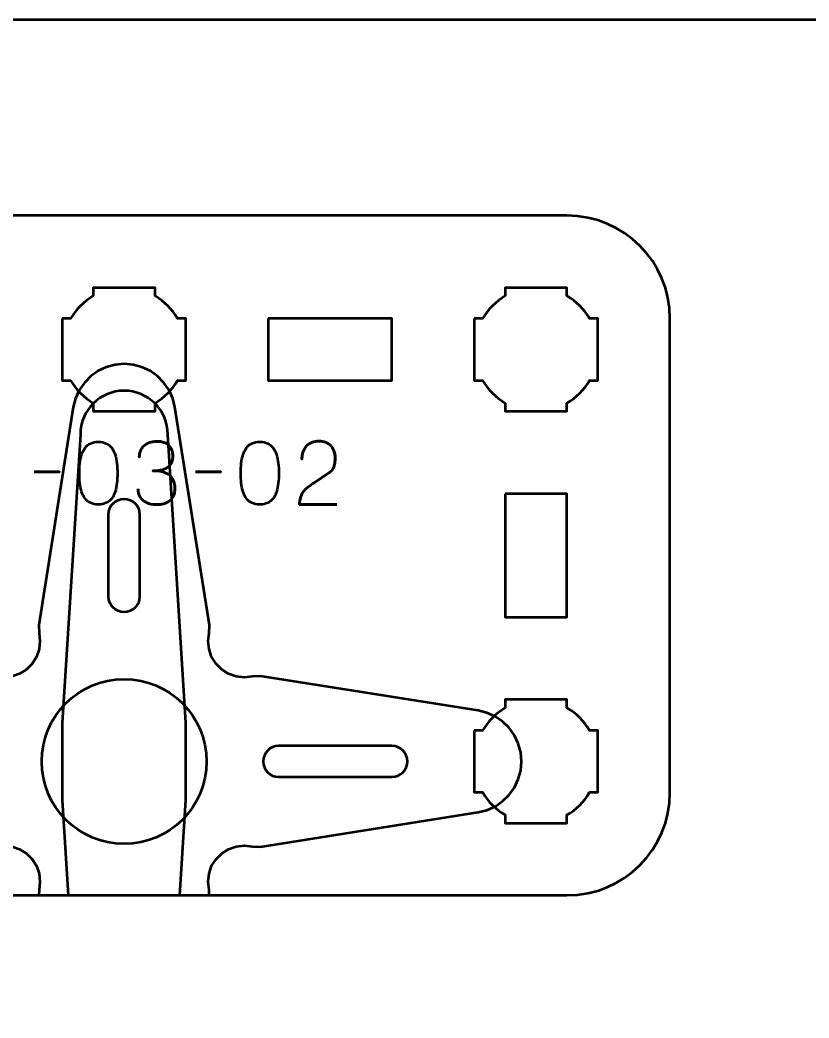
# Model space of a CAD drawing. Header units: centimetres. Extents: x -21 to 0, y -29.7 to 0.
# Drawn here: x -18.006 to -14.175, y -4.846 to 0 of the extents above; entities that cross this region are included whole.
import ezdxf

# ---------------------------------------------------------------- set-up
doc = ezdxf.new("R2010")
doc.units = ezdxf.units.CM
doc.header["$MEASUREMENT"] = 0
doc.layers.add('Layer 1', color=7, linetype='Continuous')

msp = doc.modelspace()

# ---------------------------------------------------------------- linework, layer by layer
at = {"layer": 'Layer 1', "color": 250, "lineweight": 53}
msp.add_ellipse((-17.5, -3.6), major_axis=(0, 0.4), ratio=1, dxfattribs=at)
at = {"layer": 'Layer 1', "color": 22, "lineweight": 53}
msp.add_open_spline([(-21.00003, -29.19995), (-21.00003, -29.19995), (-21.00003, -0.49992), (-21.00003, -0.49992), (-21.00003, -0.49992), (-21.00003, -0.22295), (-20.77694, 0.00004), (-20.49994, 0.00004), (-20.49994, 0.00004), (-20.49994, 0.00004), (-0.50008, 0.00004), (-0.50008, 0.00004), (-0.50008, 0.00004), (-0.22294, 0.00004), (0.00002, -0.22295), (0.00002, -0.49992), (0.00002, -0.49992), (0.00002, -0.49992), (0.00002, -29.19995), (0.00002, -29.19995), (0.00002, -29.19995), (0.00002, -29.47695), (-0.22294, -29.70004), (-0.50008, -29.70004), (-0.50008, -29.70004), (-0.50008, -29.70004), (-20.49994, -29.70004), (-20.49994, -29.70004), (-20.49994, -29.70004), (-20.77694, -29.70004), (-21.00003, -29.47695), (-21.00003, -29.19995)], degree=3, knots=[0, 0, 0, 0, 0.125, 0.125, 0.125, 0.125, 0.25, 0.25, 0.25, 0.25, 0.375, 0.375, 0.375, 0.375, 0.5, 0.5, 0.5, 0.5, 0.625, 0.625, 0.625, 0.625, 0.75, 0.75, 0.75, 0.75, 0.875, 0.875, 0.875, 0.875, 1, 1, 1, 1], dxfattribs=at)
at = {"layer": 'Layer 1', "color": 114, "lineweight": 53}
msp.add_open_spline([(-19.64994, -0.94997), (-19.64994, -0.94997), (-15.35007, -0.94997), (-15.35007, -0.94997), (-15.35007, -0.94997), (-15.07293, -0.94997), (-14.84997, -1.17306), (-14.84997, -1.45006), (-14.84997, -1.45006), (-14.84997, -1.45006), (-14.84997, -3.74993), (-14.84997, -3.74993), (-14.84997, -3.74993), (-14.84997, -4.02707), (-15.07293, -4.25003), (-15.35007, -4.25003), (-15.35007, -4.25003), (-15.35007, -4.25003), (-19.64994, -4.25003), (-19.64994, -4.25003), (-19.64994, -4.25003), (-19.92694, -4.25003), (-20.15003, -4.02707), (-20.15003, -3.74993), (-20.15003, -3.74993), (-20.15003, -3.74993), (-20.15003, -1.45006), (-20.15003, -1.45006), (-20.15003, -1.45006), (-20.15003, -1.17306), (-19.92694, -0.94997), (-19.64994, -0.94997)], degree=3, knots=[0, 0, 0, 0, 0.125, 0.125, 0.125, 0.125, 0.25, 0.25, 0.25, 0.25, 0.375, 0.375, 0.375, 0.375, 0.5, 0.5, 0.5, 0.5, 0.625, 0.625, 0.625, 0.625, 0.75, 0.75, 0.75, 0.75, 0.875, 0.875, 0.875, 0.875, 1, 1, 1, 1], dxfattribs=at)
at = {"layer": 'Layer 1', "lineweight": 53}
for points, knots in [([(-17.8, -1.44994), (-17.8, -1.44994), (-17.7598, -1.44994), (-17.7598, -1.44994), (-17.7598, -1.44994), (-17.73347, -1.40442), (-17.69551, -1.36649), (-17.65, -1.34016), (-17.65, -1.34016), (-17.65, -1.34016), (-17.65, -1.29994), (-17.65, -1.29994), (-17.65, -1.29994), (-17.65, -1.29994), (-17.35, -1.29994), (-17.35, -1.29994), (-17.35, -1.29994), (-17.35, -1.29994), (-17.35, -1.34013), (-17.35, -1.34013), (-17.35, -1.34013), (-17.30447, -1.36646), (-17.26648, -1.40441), (-17.24012, -1.44994), (-17.24012, -1.44994), (-17.24012, -1.44994), (-17.2, -1.44994), (-17.2, -1.44994), (-17.2, -1.44994), (-17.2, -1.44994), (-17.2, -1.59536), (-17.2, -1.59536), (-17.2, -1.59536), (-17.2, -1.59536), (-17.19994, -1.60001), (-17.19994, -1.60001), (-17.19994, -1.60001), (-17.19994, -1.60001), (-17.2, -1.60465), (-17.2, -1.60465), (-17.2, -1.60465), (-17.2, -1.60465), (-17.2, -1.74994), (-17.2, -1.74994), (-17.2, -1.74994), (-17.2, -1.74994), (-17.24007, -1.74994), (-17.24007, -1.74994), (-17.24007, -1.74994), (-17.26642, -1.79551), (-17.30442, -1.83352), (-17.35, -1.85988), (-17.35, -1.85988), (-17.35, -1.85988), (-17.35, -1.89994), (-17.35, -1.89994), (-17.35, -1.89994), (-17.35, -1.89994), (-17.49328, -1.89994), (-17.49328, -1.89994), (-17.49328, -1.89994), (-17.49328, -1.89994), (-17.49995, -1.90002), (-17.49995, -1.90002), (-17.49995, -1.90002), (-17.49995, -1.90002), (-17.50663, -1.89994), (-17.50663, -1.89994), (-17.50663, -1.89994), (-17.50663, -1.89994), (-17.65, -1.89994), (-17.65, -1.89994), (-17.65, -1.89994), (-17.65, -1.89994), (-17.65, -1.85984), (-17.65, -1.85984), (-17.65, -1.85984), (-17.69554, -1.83348), (-17.73352, -1.79549), (-17.75985, -1.74994), (-17.75985, -1.74994), (-17.75985, -1.74994), (-17.8, -1.74994), (-17.8, -1.74994), (-17.8, -1.74994), (-17.8, -1.74994), (-17.8, -1.44994), (-17.8, -1.44994)], [0, 0, 0, 0, 0.0454545, 0.0454545, 0.0454545, 0.0454545, 0.0909091, 0.0909091, 0.0909091, 0.0909091, 0.1363636, 0.1363636, 0.1363636, 0.1363636, 0.1818182, 0.1818182, 0.1818182, 0.1818182, 0.2272727, 0.2272727, 0.2272727, 0.2272727, 0.2727273, 0.2727273, 0.2727273, 0.2727273, 0.3181818, 0.3181818, 0.3181818, 0.3181818, 0.3636364, 0.3636364, 0.3636364, 0.3636364, 0.4090909, 0.4090909, 0.4090909, 0.4090909, 0.4545455, 0.4545455, 0.4545455, 0.4545455, 0.5, 0.5, 0.5, 0.5, 0.5454545, 0.5454545, 0.5454545, 0.5454545, 0.5909091, 0.5909091, 0.5909091, 0.5909091, 0.6363636, 0.6363636, 0.6363636, 0.6363636, 0.6818182, 0.6818182, 0.6818182, 0.6818182, 0.7272727, 0.7272727, 0.7272727, 0.7272727, 0.7727273, 0.7727273, 0.7727273, 0.7727273, 0.8181818, 0.8181818, 0.8181818, 0.8181818, 0.8636364, 0.8636364, 0.8636364, 0.8636364, 0.9090909, 0.9090909, 0.9090909, 0.9090909, 0.9545455, 0.9545455, 0.9545455, 0.9545455, 1, 1, 1, 1]), ([(-15.8, -1.44994), (-15.8, -1.44994), (-15.7598, -1.44994), (-15.7598, -1.44994), (-15.7598, -1.44994), (-15.73347, -1.40442), (-15.69551, -1.36649), (-15.65, -1.34016), (-15.65, -1.34016), (-15.65, -1.34016), (-15.65, -1.29994), (-15.65, -1.29994), (-15.65, -1.29994), (-15.65, -1.29994), (-15.35, -1.29994), (-15.35, -1.29994), (-15.35, -1.29994), (-15.35, -1.29994), (-15.35, -1.34013), (-15.35, -1.34013), (-15.35, -1.34013), (-15.30447, -1.36646), (-15.26648, -1.40441), (-15.24012, -1.44994), (-15.24012, -1.44994), (-15.24012, -1.44994), (-15.2, -1.44994), (-15.2, -1.44994), (-15.2, -1.44994), (-15.2, -1.44994), (-15.2, -1.59536), (-15.2, -1.59536), (-15.2, -1.59536), (-15.2, -1.59536), (-15.19994, -1.60001), (-15.19994, -1.60001), (-15.19994, -1.60001), (-15.19994, -1.60001), (-15.2, -1.60465), (-15.2, -1.60465), (-15.2, -1.60465), (-15.2, -1.60465), (-15.2, -1.74994), (-15.2, -1.74994), (-15.2, -1.74994), (-15.2, -1.74994), (-15.24007, -1.74994), (-15.24007, -1.74994), (-15.24007, -1.74994), (-15.26642, -1.79551), (-15.30442, -1.83352), (-15.35, -1.85988), (-15.35, -1.85988), (-15.35, -1.85988), (-15.35, -1.89994), (-15.35, -1.89994), (-15.35, -1.89994), (-15.35, -1.89994), (-15.49328, -1.89994), (-15.49328, -1.89994), (-15.49328, -1.89994), (-15.49328, -1.89994), (-15.49995, -1.90002), (-15.49995, -1.90002), (-15.49995, -1.90002), (-15.49995, -1.90002), (-15.50663, -1.89994), (-15.50663, -1.89994), (-15.50663, -1.89994), (-15.50663, -1.89994), (-15.65, -1.89994), (-15.65, -1.89994), (-15.65, -1.89994), (-15.65, -1.89994), (-15.65, -1.85984), (-15.65, -1.85984), (-15.65, -1.85984), (-15.69554, -1.83348), (-15.73352, -1.79549), (-15.75985, -1.74994), (-15.75985, -1.74994), (-15.75985, -1.74994), (-15.8, -1.74994), (-15.8, -1.74994), (-15.8, -1.74994), (-15.8, -1.74994), (-15.8, -1.44994), (-15.8, -1.44994)], [0, 0, 0, 0, 0.0454545, 0.0454545, 0.0454545, 0.0454545, 0.0909091, 0.0909091, 0.0909091, 0.0909091, 0.1363636, 0.1363636, 0.1363636, 0.1363636, 0.1818182, 0.1818182, 0.1818182, 0.1818182, 0.2272727, 0.2272727, 0.2272727, 0.2272727, 0.2727273, 0.2727273, 0.2727273, 0.2727273, 0.3181818, 0.3181818, 0.3181818, 0.3181818, 0.3636364, 0.3636364, 0.3636364, 0.3636364, 0.4090909, 0.4090909, 0.4090909, 0.4090909, 0.4545455, 0.4545455, 0.4545455, 0.4545455, 0.5, 0.5, 0.5, 0.5, 0.5454545, 0.5454545, 0.5454545, 0.5454545, 0.5909091, 0.5909091, 0.5909091, 0.5909091, 0.6363636, 0.6363636, 0.6363636, 0.6363636, 0.6818182, 0.6818182, 0.6818182, 0.6818182, 0.7272727, 0.7272727, 0.7272727, 0.7272727, 0.7727273, 0.7727273, 0.7727273, 0.7727273, 0.8181818, 0.8181818, 0.8181818, 0.8181818, 0.8636364, 0.8636364, 0.8636364, 0.8636364, 0.9090909, 0.9090909, 0.9090909, 0.9090909, 0.9545455, 0.9545455, 0.9545455, 0.9545455, 1, 1, 1, 1]), ([(-16.80002, -1.45006), (-16.80002, -1.45006), (-16.20002, -1.45006), (-16.20002, -1.45006), (-16.20002, -1.45006), (-16.20002, -1.45006), (-16.20002, -1.75007), (-16.20002, -1.75007), (-16.20002, -1.75007), (-16.20002, -1.75007), (-16.80002, -1.75007), (-16.80002, -1.75007), (-16.80002, -1.75007), (-16.80002, -1.75007), (-16.80002, -1.45006), (-16.80002, -1.45006)], [0, 0, 0, 0, 0.25, 0.25, 0.25, 0.25, 0.5, 0.5, 0.5, 0.5, 0.75, 0.75, 0.75, 0.75, 1, 1, 1, 1]), ([(-15.65007, -2.30001), (-15.65007, -2.30001), (-15.35007, -2.30001), (-15.35007, -2.30001), (-15.35007, -2.30001), (-15.35007, -2.30001), (-15.35007, -2.90002), (-15.35007, -2.90002), (-15.35007, -2.90002), (-15.35007, -2.90002), (-15.65007, -2.90002), (-15.65007, -2.90002), (-15.65007, -2.90002), (-15.65007, -2.90002), (-15.65007, -2.30001), (-15.65007, -2.30001)], [0, 0, 0, 0, 0.25, 0.25, 0.25, 0.25, 0.5, 0.5, 0.5, 0.5, 0.75, 0.75, 0.75, 0.75, 1, 1, 1, 1]), ([(-15.8, -3.44994), (-15.8, -3.44994), (-15.7598, -3.44994), (-15.7598, -3.44994), (-15.7598, -3.44994), (-15.73347, -3.40442), (-15.69551, -3.36649), (-15.65, -3.34016), (-15.65, -3.34016), (-15.65, -3.34016), (-15.65, -3.29994), (-15.65, -3.29994), (-15.65, -3.29994), (-15.65, -3.29994), (-15.35, -3.29994), (-15.35, -3.29994), (-15.35, -3.29994), (-15.35, -3.29994), (-15.35, -3.34013), (-15.35, -3.34013), (-15.35, -3.34013), (-15.30447, -3.36646), (-15.26648, -3.40441), (-15.24012, -3.44994), (-15.24012, -3.44994), (-15.24012, -3.44994), (-15.2, -3.44994), (-15.2, -3.44994), (-15.2, -3.44994), (-15.2, -3.44994), (-15.2, -3.59536), (-15.2, -3.59536), (-15.2, -3.59536), (-15.2, -3.59536), (-15.19994, -3.60001), (-15.19994, -3.60001), (-15.19994, -3.60001), (-15.19994, -3.60001), (-15.2, -3.60465), (-15.2, -3.60465), (-15.2, -3.60465), (-15.2, -3.60465), (-15.2, -3.74994), (-15.2, -3.74994), (-15.2, -3.74994), (-15.2, -3.74994), (-15.24007, -3.74994), (-15.24007, -3.74994), (-15.24007, -3.74994), (-15.26642, -3.79551), (-15.30442, -3.83352), (-15.35, -3.85988), (-15.35, -3.85988), (-15.35, -3.85988), (-15.35, -3.89994), (-15.35, -3.89994), (-15.35, -3.89994), (-15.35, -3.89994), (-15.49328, -3.89994), (-15.49328, -3.89994), (-15.49328, -3.89994), (-15.49328, -3.89994), (-15.49995, -3.90002), (-15.49995, -3.90002), (-15.49995, -3.90002), (-15.49995, -3.90002), (-15.50663, -3.89994), (-15.50663, -3.89994), (-15.50663, -3.89994), (-15.50663, -3.89994), (-15.65, -3.89994), (-15.65, -3.89994), (-15.65, -3.89994), (-15.65, -3.89994), (-15.65, -3.85984), (-15.65, -3.85984), (-15.65, -3.85984), (-15.69554, -3.83348), (-15.73352, -3.79549), (-15.75985, -3.74994), (-15.75985, -3.74994), (-15.75985, -3.74994), (-15.8, -3.74994), (-15.8, -3.74994), (-15.8, -3.74994), (-15.8, -3.74994), (-15.8, -3.44994), (-15.8, -3.44994)], [0, 0, 0, 0, 0.0454545, 0.0454545, 0.0454545, 0.0454545, 0.0909091, 0.0909091, 0.0909091, 0.0909091, 0.1363636, 0.1363636, 0.1363636, 0.1363636, 0.1818182, 0.1818182, 0.1818182, 0.1818182, 0.2272727, 0.2272727, 0.2272727, 0.2272727, 0.2727273, 0.2727273, 0.2727273, 0.2727273, 0.3181818, 0.3181818, 0.3181818, 0.3181818, 0.3636364, 0.3636364, 0.3636364, 0.3636364, 0.4090909, 0.4090909, 0.4090909, 0.4090909, 0.4545455, 0.4545455, 0.4545455, 0.4545455, 0.5, 0.5, 0.5, 0.5, 0.5454545, 0.5454545, 0.5454545, 0.5454545, 0.5909091, 0.5909091, 0.5909091, 0.5909091, 0.6363636, 0.6363636, 0.6363636, 0.6363636, 0.6818182, 0.6818182, 0.6818182, 0.6818182, 0.7272727, 0.7272727, 0.7272727, 0.7272727, 0.7727273, 0.7727273, 0.7727273, 0.7727273, 0.8181818, 0.8181818, 0.8181818, 0.8181818, 0.8636364, 0.8636364, 0.8636364, 0.8636364, 0.9090909, 0.9090909, 0.9090909, 0.9090909, 0.9545455, 0.9545455, 0.9545455, 0.9545455, 1, 1, 1, 1])]:
    msp.add_open_spline(points, degree=3, knots=knots, dxfattribs=at)
at = {"layer": 'Layer 1', "color": 30, "lineweight": 53}
for points, knots in [([(-17.25327, -1.8807), (-17.25327, -1.8807), (-17.08613, -2.93818), (-17.08613, -2.93818), (-17.08613, -2.93818), (-17.08613, -2.93818), (-17.08692, -2.977), (-17.08692, -2.977), (-17.08692, -2.977), (-17.08692, -2.977), (-17.09168, -3.01582), (-17.09168, -3.01582), (-17.09168, -3.01582), (-17.09168, -3.01582), (-17.08771, -3.05463), (-17.08771, -3.05463), (-17.08771, -3.05463), (-17.08771, -3.05463), (-17.07504, -3.09185), (-17.07504, -3.09185), (-17.07504, -3.09185), (-17.07504, -3.09185), (-17.05365, -3.12592), (-17.05365, -3.12592), (-17.05365, -3.12592), (-17.05365, -3.12592), (-17.02591, -3.15364), (-17.02591, -3.15364), (-17.02591, -3.15364), (-17.02591, -3.15364), (-16.99266, -3.17423), (-16.99266, -3.17423), (-16.99266, -3.17423), (-16.99266, -3.17423), (-16.95542, -3.1877), (-16.95542, -3.1877), (-16.95542, -3.1877), (-16.95542, -3.1877), (-16.91581, -3.19166), (-16.91581, -3.19166), (-16.91581, -3.19166), (-16.91581, -3.19166), (-16.87701, -3.18691), (-16.87701, -3.18691), (-16.87701, -3.18691), (-16.87701, -3.18691), (-16.8382, -3.18532), (-16.8382, -3.18532), (-16.8382, -3.18532), (-16.8382, -3.18532), (-15.7815, -3.35326), (-15.7815, -3.35326), (-15.7815, -3.35326), (-15.7815, -3.35326), (-15.73871, -3.36355), (-15.73871, -3.36355), (-15.73871, -3.36355), (-15.73871, -3.36355), (-15.69912, -3.38178), (-15.69912, -3.38178), (-15.69912, -3.38178), (-15.69912, -3.38178), (-15.66267, -3.40633), (-15.66267, -3.40633), (-15.66267, -3.40633), (-15.66267, -3.40633), (-15.63099, -3.43722), (-15.63099, -3.43722), (-15.63099, -3.43722), (-15.63099, -3.43722), (-15.60564, -3.47366), (-15.60564, -3.47366), (-15.60564, -3.47366), (-15.60564, -3.47366), (-15.58663, -3.51327), (-15.58663, -3.51327), (-15.58663, -3.51327), (-15.58663, -3.51327), (-15.57475, -3.55604), (-15.57475, -3.55604), (-15.57475, -3.55604), (-15.57475, -3.55604), (-15.57079, -3.59961), (-15.57079, -3.59961), (-15.57079, -3.59961), (-15.57079, -3.59961), (-15.57475, -3.64397), (-15.57475, -3.64397), (-15.57475, -3.64397), (-15.57475, -3.64397), (-15.58663, -3.68674), (-15.58663, -3.68674), (-15.58663, -3.68674), (-15.58663, -3.68674), (-15.60564, -3.72635), (-15.60564, -3.72635), (-15.60564, -3.72635), (-15.60564, -3.72635), (-15.63099, -3.76199), (-15.63099, -3.76199), (-15.63099, -3.76199), (-15.63099, -3.76199), (-15.66267, -3.79288), (-15.66267, -3.79288), (-15.66267, -3.79288), (-15.66267, -3.79288), (-15.69912, -3.81823), (-15.69912, -3.81823), (-15.69912, -3.81823), (-15.69912, -3.81823), (-15.73871, -3.83645), (-15.73871, -3.83645), (-15.73871, -3.83645), (-15.73871, -3.83645), (-15.7815, -3.84675), (-15.7815, -3.84675), (-15.7815, -3.84675), (-15.7815, -3.84675), (-16.8382, -4.01389), (-16.8382, -4.01389), (-16.8382, -4.01389), (-16.8382, -4.01389), (-16.87701, -4.01309), (-16.87701, -4.01309), (-16.87701, -4.01309), (-16.87701, -4.01309), (-16.91581, -4.00834), (-16.91581, -4.00834), (-16.91581, -4.00834), (-16.91581, -4.00834), (-16.95542, -4.01231), (-16.95542, -4.01231), (-16.95542, -4.01231), (-16.95542, -4.01231), (-16.99266, -4.02577), (-16.99266, -4.02577), (-16.99266, -4.02577), (-16.99266, -4.02577), (-17.02591, -4.04636), (-17.02591, -4.04636), (-17.02591, -4.04636), (-17.02591, -4.04636), (-17.05365, -4.07409), (-17.05365, -4.07409), (-17.05365, -4.07409), (-17.05365, -4.07409), (-17.07504, -4.10736), (-17.07504, -4.10736), (-17.07504, -4.10736), (-17.07504, -4.10736), (-17.08771, -4.14459), (-17.08771, -4.14459), (-17.08771, -4.14459), (-17.08771, -4.14459), (-17.09168, -4.18419), (-17.09168, -4.18419), (-17.09168, -4.18419), (-17.09168, -4.18419), (-17.08692, -4.22301), (-17.08692, -4.22301), (-17.08692, -4.22301), (-17.08692, -4.22301), (-17.08637, -4.25003), (-17.08637, -4.25003), (-17.08637, -4.25003), (-17.08637, -4.25003), (-17.91365, -4.25003), (-17.91365, -4.25003), (-17.91365, -4.25003), (-17.91365, -4.25003), (-17.9131, -4.22301), (-17.9131, -4.22301), (-17.9131, -4.22301), (-17.9131, -4.22301), (-17.90835, -4.18419), (-17.90835, -4.18419), (-17.90835, -4.18419), (-17.90835, -4.18419), (-17.91231, -4.14459), (-17.91231, -4.14459), (-17.91231, -4.14459), (-17.91231, -4.14459), (-17.92498, -4.10736), (-17.92498, -4.10736), (-17.92498, -4.10736), (-17.92498, -4.10736), (-17.94637, -4.07409), (-17.94637, -4.07409), (-17.94637, -4.07409), (-17.94637, -4.07409), (-17.9741, -4.04636), (-17.9741, -4.04636), (-17.9741, -4.04636), (-17.9741, -4.04636), (-18.00737, -4.02577), (-18.00737, -4.02577), (-18.00737, -4.02577), (-18.00737, -4.02577), (-18.04459, -4.01231), (-18.04459, -4.01231), (-18.04459, -4.01231), (-18.04459, -4.01231), (-18.0842, -4.00834), (-18.0842, -4.00834), (-18.0842, -4.00834), (-18.0842, -4.00834), (-18.12301, -4.01309), (-18.12301, -4.01309), (-18.12301, -4.01309), (-18.12301, -4.01309), (-18.16103, -4.01389), (-18.16103, -4.01389), (-18.16103, -4.01389), (-18.16103, -4.01389), (-19.21851, -3.84675), (-19.21851, -3.84675), (-19.21851, -3.84675), (-19.21851, -3.84675), (-19.26128, -3.83645), (-19.26128, -3.83645), (-19.26128, -3.83645), (-19.26128, -3.83645), (-19.30089, -3.81823), (-19.30089, -3.81823), (-19.30089, -3.81823), (-19.30089, -3.81823), (-19.33733, -3.79288), (-19.33733, -3.79288), (-19.33733, -3.79288), (-19.33733, -3.79288), (-19.36901, -3.76199), (-19.36901, -3.76199), (-19.36901, -3.76199), (-19.36901, -3.76199), (-19.39436, -3.72635), (-19.39436, -3.72635), (-19.39436, -3.72635), (-19.39436, -3.72635), (-19.41336, -3.68674), (-19.41336, -3.68674), (-19.41336, -3.68674), (-19.41336, -3.68674), (-19.42526, -3.64397), (-19.42526, -3.64397), (-19.42526, -3.64397), (-19.42526, -3.64397), (-19.42922, -3.59961), (-19.42922, -3.59961), (-19.42922, -3.59961), (-19.42922, -3.59961), (-19.42526, -3.55604), (-19.42526, -3.55604), (-19.42526, -3.55604), (-19.42526, -3.55604), (-19.41336, -3.51327), (-19.41336, -3.51327), (-19.41336, -3.51327), (-19.41336, -3.51327), (-19.39436, -3.47366), (-19.39436, -3.47366), (-19.39436, -3.47366), (-19.39436, -3.47366), (-19.36901, -3.43722), (-19.36901, -3.43722), (-19.36901, -3.43722), (-19.36901, -3.43722), (-19.33733, -3.40633), (-19.33733, -3.40633), (-19.33733, -3.40633), (-19.33733, -3.40633), (-19.30089, -3.38178), (-19.30089, -3.38178), (-19.30089, -3.38178), (-19.30089, -3.38178), (-19.26128, -3.36355), (-19.26128, -3.36355), (-19.26128, -3.36355), (-19.26128, -3.36355), (-19.21851, -3.35326), (-19.21851, -3.35326), (-19.21851, -3.35326), (-19.21851, -3.35326), (-18.16103, -3.18532), (-18.16103, -3.18532), (-18.16103, -3.18532), (-18.16103, -3.18532), (-18.12301, -3.18691), (-18.12301, -3.18691), (-18.12301, -3.18691), (-18.12301, -3.18691), (-18.0842, -3.19166), (-18.0842, -3.19166), (-18.0842, -3.19166), (-18.0842, -3.19166), (-18.04459, -3.1877), (-18.04459, -3.1877), (-18.04459, -3.1877), (-18.04459, -3.1877), (-18.00737, -3.17423), (-18.00737, -3.17423), (-18.00737, -3.17423), (-18.00737, -3.17423), (-17.9741, -3.15364), (-17.9741, -3.15364), (-17.9741, -3.15364), (-17.9741, -3.15364), (-17.94637, -3.12592), (-17.94637, -3.12592), (-17.94637, -3.12592), (-17.94637, -3.12592), (-17.92498, -3.09185), (-17.92498, -3.09185), (-17.92498, -3.09185), (-17.92498, -3.09185), (-17.91231, -3.05463), (-17.91231, -3.05463), (-17.91231, -3.05463), (-17.91231, -3.05463), (-17.90835, -3.01582), (-17.90835, -3.01582), (-17.90835, -3.01582), (-17.90835, -3.01582), (-17.9131, -2.977), (-17.9131, -2.977), (-17.9131, -2.977), (-17.9131, -2.977), (-17.91389, -2.93818), (-17.91389, -2.93818), (-17.91389, -2.93818), (-17.91389, -2.93818), (-17.74676, -1.8807), (-17.74676, -1.8807), (-17.74676, -1.8807), (-17.74676, -1.8807), (-17.73646, -1.83793), (-17.73646, -1.83793), (-17.73646, -1.83793), (-17.73646, -1.83793), (-17.71824, -1.79753), (-17.71824, -1.79753), (-17.71824, -1.79753), (-17.71824, -1.79753), (-17.69289, -1.76109), (-17.69289, -1.76109), (-17.69289, -1.76109), (-17.69289, -1.76109), (-17.662, -1.7302), (-17.662, -1.7302), (-17.662, -1.7302), (-17.662, -1.7302), (-17.62636, -1.70406), (-17.62636, -1.70406), (-17.62636, -1.70406), (-17.62636, -1.70406), (-17.58675, -1.68584), (-17.58675, -1.68584), (-17.58675, -1.68584), (-17.58675, -1.68584), (-17.54396, -1.67396), (-17.54396, -1.67396), (-17.54396, -1.67396), (-17.54396, -1.67396), (-17.49961, -1.67), (-17.49961, -1.67), (-17.49961, -1.67), (-17.49961, -1.67), (-17.45604, -1.67396), (-17.45604, -1.67396), (-17.45604, -1.67396), (-17.45604, -1.67396), (-17.41327, -1.68584), (-17.41327, -1.68584), (-17.41327, -1.68584), (-17.41327, -1.68584), (-17.37366, -1.70406), (-17.37366, -1.70406), (-17.37366, -1.70406), (-17.37366, -1.70406), (-17.33802, -1.7302), (-17.33802, -1.7302), (-17.33802, -1.7302), (-17.33802, -1.7302), (-17.30713, -1.76109), (-17.30713, -1.76109), (-17.30713, -1.76109), (-17.30713, -1.76109), (-17.28177, -1.79753), (-17.28177, -1.79753), (-17.28177, -1.79753), (-17.28177, -1.79753), (-17.26356, -1.83793), (-17.26356, -1.83793), (-17.26356, -1.83793), (-17.26356, -1.83793), (-17.25327, -1.8807), (-17.25327, -1.8807)], [0, 0, 0, 0, 0.010101, 0.010101, 0.010101, 0.010101, 0.020202, 0.020202, 0.020202, 0.020202, 0.030303, 0.030303, 0.030303, 0.030303, 0.040404, 0.040404, 0.040404, 0.040404, 0.0505051, 0.0505051, 0.0505051, 0.0505051, 0.0606061, 0.0606061, 0.0606061, 0.0606061, 0.0707071, 0.0707071, 0.0707071, 0.0707071, 0.0808081, 0.0808081, 0.0808081, 0.0808081, 0.0909091, 0.0909091, 0.0909091, 0.0909091, 0.1010101, 0.1010101, 0.1010101, 0.1010101, 0.1111111, 0.1111111, 0.1111111, 0.1111111, 0.1212121, 0.1212121, 0.1212121, 0.1212121, 0.1313131, 0.1313131, 0.1313131, 0.1313131, 0.1414141, 0.1414141, 0.1414141, 0.1414141, 0.1515152, 0.1515152, 0.1515152, 0.1515152, 0.1616162, 0.1616162, 0.1616162, 0.1616162, 0.1717172, 0.1717172, 0.1717172, 0.1717172, 0.1818182, 0.1818182, 0.1818182, 0.1818182, 0.1919192, 0.1919192, 0.1919192, 0.1919192, 0.2020202, 0.2020202, 0.2020202, 0.2020202, 0.2121212, 0.2121212, 0.2121212, 0.2121212, 0.2222222, 0.2222222, 0.2222222, 0.2222222, 0.2323232, 0.2323232, 0.2323232, 0.2323232, 0.2424242, 0.2424242, 0.2424242, 0.2424242, 0.2525253, 0.2525253, 0.2525253, 0.2525253, 0.2626263, 0.2626263, 0.2626263, 0.2626263, 0.2727273, 0.2727273, 0.2727273, 0.2727273, 0.2828283, 0.2828283, 0.2828283, 0.2828283, 0.2929293, 0.2929293, 0.2929293, 0.2929293, 0.3030303, 0.3030303, 0.3030303, 0.3030303, 0.3131313, 0.3131313, 0.3131313, 0.3131313, 0.3232323, 0.3232323, 0.3232323, 0.3232323, 0.3333333, 0.3333333, 0.3333333, 0.3333333, 0.3434343, 0.3434343, 0.3434343, 0.3434343, 0.3535354, 0.3535354, 0.3535354, 0.3535354, 0.3636364, 0.3636364, 0.3636364, 0.3636364, 0.3737374, 0.3737374, 0.3737374, 0.3737374, 0.3838384, 0.3838384, 0.3838384, 0.3838384, 0.3939394, 0.3939394, 0.3939394, 0.3939394, 0.4040404, 0.4040404, 0.4040404, 0.4040404, 0.4141414, 0.4141414, 0.4141414, 0.4141414, 0.4242424, 0.4242424, 0.4242424, 0.4242424, 0.4343434, 0.4343434, 0.4343434, 0.4343434, 0.4444444, 0.4444444, 0.4444444, 0.4444444, 0.4545455, 0.4545455, 0.4545455, 0.4545455, 0.4646465, 0.4646465, 0.4646465, 0.4646465, 0.4747475, 0.4747475, 0.4747475, 0.4747475, 0.4848485, 0.4848485, 0.4848485, 0.4848485, 0.4949495, 0.4949495, 0.4949495, 0.4949495, 0.5050505, 0.5050505, 0.5050505, 0.5050505, 0.5151515, 0.5151515, 0.5151515, 0.5151515, 0.5252525, 0.5252525, 0.5252525, 0.5252525, 0.5353535, 0.5353535, 0.5353535, 0.5353535, 0.5454545, 0.5454545, 0.5454545, 0.5454545, 0.5555556, 0.5555556, 0.5555556, 0.5555556, 0.5656566, 0.5656566, 0.5656566, 0.5656566, 0.5757576, 0.5757576, 0.5757576, 0.5757576, 0.5858586, 0.5858586, 0.5858586, 0.5858586, 0.5959596, 0.5959596, 0.5959596, 0.5959596, 0.6060606, 0.6060606, 0.6060606, 0.6060606, 0.6161616, 0.6161616, 0.6161616, 0.6161616, 0.6262626, 0.6262626, 0.6262626, 0.6262626, 0.6363636, 0.6363636, 0.6363636, 0.6363636, 0.6464646, 0.6464646, 0.6464646, 0.6464646, 0.6565657, 0.6565657, 0.6565657, 0.6565657, 0.6666667, 0.6666667, 0.6666667, 0.6666667, 0.6767677, 0.6767677, 0.6767677, 0.6767677, 0.6868687, 0.6868687, 0.6868687, 0.6868687, 0.6969697, 0.6969697, 0.6969697, 0.6969697, 0.7070707, 0.7070707, 0.7070707, 0.7070707, 0.7171717, 0.7171717, 0.7171717, 0.7171717, 0.7272727, 0.7272727, 0.7272727, 0.7272727, 0.7373737, 0.7373737, 0.7373737, 0.7373737, 0.7474747, 0.7474747, 0.7474747, 0.7474747, 0.7575758, 0.7575758, 0.7575758, 0.7575758, 0.7676768, 0.7676768, 0.7676768, 0.7676768, 0.7777778, 0.7777778, 0.7777778, 0.7777778, 0.7878788, 0.7878788, 0.7878788, 0.7878788, 0.7979798, 0.7979798, 0.7979798, 0.7979798, 0.8080808, 0.8080808, 0.8080808, 0.8080808, 0.8181818, 0.8181818, 0.8181818, 0.8181818, 0.8282828, 0.8282828, 0.8282828, 0.8282828, 0.8383838, 0.8383838, 0.8383838, 0.8383838, 0.8484848, 0.8484848, 0.8484848, 0.8484848, 0.8585859, 0.8585859, 0.8585859, 0.8585859, 0.8686869, 0.8686869, 0.8686869, 0.8686869, 0.8787879, 0.8787879, 0.8787879, 0.8787879, 0.8888889, 0.8888889, 0.8888889, 0.8888889, 0.8989899, 0.8989899, 0.8989899, 0.8989899, 0.9090909, 0.9090909, 0.9090909, 0.9090909, 0.9191919, 0.9191919, 0.9191919, 0.9191919, 0.9292929, 0.9292929, 0.9292929, 0.9292929, 0.9393939, 0.9393939, 0.9393939, 0.9393939, 0.9494949, 0.9494949, 0.9494949, 0.9494949, 0.959596, 0.959596, 0.959596, 0.959596, 0.969697, 0.969697, 0.969697, 0.969697, 0.979798, 0.979798, 0.979798, 0.979798, 0.989899, 0.989899, 0.989899, 0.989899, 1, 1, 1, 1]), ([(-17.8, -3.7875), (-17.8, -3.7875), (-17.8, -3.4125), (-17.8, -3.4125), (-17.8, -3.4125), (-17.8, -3.4125), (-17.7125, -2.0125), (-17.7125, -2.0125), (-17.7125, -2.0125), (-17.7125, -1.89546), (-17.61704, -1.8), (-17.5, -1.8), (-17.5, -1.8), (-17.38296, -1.8), (-17.2875, -1.89546), (-17.2875, -2.0125), (-17.2875, -2.0125), (-17.2875, -2.0125), (-17.2, -3.4125), (-17.2, -3.4125), (-17.2, -3.4125), (-17.2, -3.4125), (-17.2, -3.7875), (-17.2, -3.7875), (-17.2, -3.7875), (-17.2, -3.7875), (-17.22891, -4.25003), (-17.22891, -4.25003), (-17.22891, -4.25003), (-17.22891, -4.25003), (-17.77109, -4.25003), (-17.77109, -4.25003), (-17.77109, -4.25003), (-17.77109, -4.25003), (-17.8, -3.7875), (-17.8, -3.7875)], [0, 0, 0, 0, 0.1111111, 0.1111111, 0.1111111, 0.1111111, 0.2222222, 0.2222222, 0.2222222, 0.2222222, 0.3333333, 0.3333333, 0.3333333, 0.3333333, 0.4444444, 0.4444444, 0.4444444, 0.4444444, 0.5555556, 0.5555556, 0.5555556, 0.5555556, 0.6666667, 0.6666667, 0.6666667, 0.6666667, 0.7777778, 0.7777778, 0.7777778, 0.7777778, 0.8888889, 0.8888889, 0.8888889, 0.8888889, 1, 1, 1, 1]), ([(-17.62491, -2.35282), (-17.6101, -2.35275), (-17.59733, -2.35014), (-17.58667, -2.34506), (-17.58667, -2.34506), (-17.57609, -2.33998), (-17.56727, -2.33271), (-17.56022, -2.32347), (-17.56022, -2.32347), (-17.55323, -2.31416), (-17.54773, -2.30315), (-17.54364, -2.29045), (-17.54364, -2.29045), (-17.53961, -2.27775), (-17.53672, -2.26385), (-17.5351, -2.24861), (-17.5351, -2.24861), (-17.5334, -2.23337), (-17.53256, -2.21735), (-17.53263, -2.20042), (-17.53263, -2.20042), (-17.53256, -2.18356), (-17.5334, -2.16754), (-17.5351, -2.15237), (-17.5351, -2.15237), (-17.53672, -2.1372), (-17.53961, -2.12323), (-17.54364, -2.11053), (-17.54364, -2.11053), (-17.54773, -2.0979), (-17.55323, -2.0869), (-17.56022, -2.07751), (-17.56022, -2.07751), (-17.56727, -2.0682), (-17.57609, -2.06093), (-17.58667, -2.05585), (-17.58667, -2.05585), (-17.59733, -2.0507), (-17.6101, -2.04809), (-17.62491, -2.04802), (-17.62491, -2.04802), (-17.63973, -2.04809), (-17.6525, -2.0507), (-17.66316, -2.05585), (-17.66316, -2.05585), (-17.67374, -2.06093), (-17.68256, -2.0682), (-17.68961, -2.07751), (-17.68961, -2.07751), (-17.6966, -2.0869), (-17.7021, -2.0979), (-17.70619, -2.11053), (-17.70619, -2.11053), (-17.71022, -2.12323), (-17.71311, -2.1372), (-17.71473, -2.15237), (-17.71473, -2.15237), (-17.71642, -2.16754), (-17.71727, -2.18356), (-17.7172, -2.20042), (-17.7172, -2.20042), (-17.71727, -2.21735), (-17.71642, -2.23337), (-17.71473, -2.24861), (-17.71473, -2.24861), (-17.71311, -2.26385), (-17.71022, -2.27775), (-17.70619, -2.29045), (-17.70619, -2.29045), (-17.7021, -2.30315), (-17.6966, -2.31416), (-17.68961, -2.32347), (-17.68961, -2.32347), (-17.68256, -2.33271), (-17.67374, -2.33998), (-17.66316, -2.34506), (-17.66316, -2.34506), (-17.6525, -2.35014), (-17.63973, -2.35275), (-17.62491, -2.35282)], [0, 0, 0, 0, 0.05, 0.05, 0.05, 0.05, 0.1, 0.1, 0.1, 0.1, 0.15, 0.15, 0.15, 0.15, 0.2, 0.2, 0.2, 0.2, 0.25, 0.25, 0.25, 0.25, 0.3, 0.3, 0.3, 0.3, 0.35, 0.35, 0.35, 0.35, 0.4, 0.4, 0.4, 0.4, 0.45, 0.45, 0.45, 0.45, 0.5, 0.5, 0.5, 0.5, 0.55, 0.55, 0.55, 0.55, 0.6, 0.6, 0.6, 0.6, 0.65, 0.65, 0.65, 0.65, 0.7, 0.7, 0.7, 0.7, 0.75, 0.75, 0.75, 0.75, 0.8, 0.8, 0.8, 0.8, 0.85, 0.85, 0.85, 0.85, 0.9, 0.9, 0.9, 0.9, 0.95, 0.95, 0.95, 0.95, 1, 1, 1, 1]), ([(-17.62491, -2.35282), (-17.6101, -2.35275), (-17.59733, -2.35014), (-17.58667, -2.34506), (-17.58667, -2.34506), (-17.57609, -2.33998), (-17.56727, -2.33271), (-17.56022, -2.32347), (-17.56022, -2.32347), (-17.55323, -2.31416), (-17.54773, -2.30315), (-17.54364, -2.29045), (-17.54364, -2.29045), (-17.53961, -2.27775), (-17.53672, -2.26385), (-17.5351, -2.24861), (-17.5351, -2.24861), (-17.5334, -2.23337), (-17.53256, -2.21735), (-17.53263, -2.20042), (-17.53263, -2.20042), (-17.53256, -2.18356), (-17.5334, -2.16754), (-17.5351, -2.15237), (-17.5351, -2.15237), (-17.53672, -2.1372), (-17.53961, -2.12323), (-17.54364, -2.11053), (-17.54364, -2.11053), (-17.54773, -2.0979), (-17.55323, -2.0869), (-17.56022, -2.07751), (-17.56022, -2.07751), (-17.56727, -2.0682), (-17.57609, -2.06093), (-17.58667, -2.05585), (-17.58667, -2.05585), (-17.59733, -2.0507), (-17.6101, -2.04809), (-17.62491, -2.04802), (-17.62491, -2.04802), (-17.63973, -2.04809), (-17.6525, -2.0507), (-17.66316, -2.05585), (-17.66316, -2.05585), (-17.67374, -2.06093), (-17.68256, -2.0682), (-17.68961, -2.07751), (-17.68961, -2.07751), (-17.6966, -2.0869), (-17.7021, -2.0979), (-17.70619, -2.11053), (-17.70619, -2.11053), (-17.71022, -2.12323), (-17.71311, -2.1372), (-17.71473, -2.15237), (-17.71473, -2.15237), (-17.71642, -2.16754), (-17.71727, -2.18356), (-17.7172, -2.20042), (-17.7172, -2.20042), (-17.71727, -2.21735), (-17.71642, -2.23337), (-17.71473, -2.24861), (-17.71473, -2.24861), (-17.71311, -2.26385), (-17.71022, -2.27775), (-17.70619, -2.29045), (-17.70619, -2.29045), (-17.7021, -2.30315), (-17.6966, -2.31416), (-17.68961, -2.32347), (-17.68961, -2.32347), (-17.68256, -2.33271), (-17.67374, -2.33998), (-17.66316, -2.34506), (-17.66316, -2.34506), (-17.6525, -2.35014), (-17.63973, -2.35275), (-17.62491, -2.35282)], [0, 0, 0, 0, 0.05, 0.05, 0.05, 0.05, 0.1, 0.1, 0.1, 0.1, 0.15, 0.15, 0.15, 0.15, 0.2, 0.2, 0.2, 0.2, 0.25, 0.25, 0.25, 0.25, 0.3, 0.3, 0.3, 0.3, 0.35, 0.35, 0.35, 0.35, 0.4, 0.4, 0.4, 0.4, 0.45, 0.45, 0.45, 0.45, 0.5, 0.5, 0.5, 0.5, 0.55, 0.55, 0.55, 0.55, 0.6, 0.6, 0.6, 0.6, 0.65, 0.65, 0.65, 0.65, 0.7, 0.7, 0.7, 0.7, 0.75, 0.75, 0.75, 0.75, 0.8, 0.8, 0.8, 0.8, 0.85, 0.85, 0.85, 0.85, 0.9, 0.9, 0.9, 0.9, 0.95, 0.95, 0.95, 0.95, 1, 1, 1, 1]), ([(-17.4323, -2.2762), (-17.43223, -2.29144), (-17.4287, -2.3047), (-17.42172, -2.3162), (-17.42172, -2.3162), (-17.41473, -2.32763), (-17.40478, -2.33659), (-17.3918, -2.34301), (-17.3918, -2.34301), (-17.37882, -2.34943), (-17.36323, -2.35268), (-17.34509, -2.35282), (-17.34509, -2.35282), (-17.33148, -2.35282), (-17.31913, -2.35141), (-17.30791, -2.34845), (-17.30791, -2.34845), (-17.29676, -2.34548), (-17.28717, -2.3409), (-17.27905, -2.33462), (-17.27905, -2.33462), (-17.27094, -2.32834), (-17.26473, -2.32022), (-17.26029, -2.31035), (-17.26029, -2.31035), (-17.25591, -2.3004), (-17.25373, -2.28847), (-17.25366, -2.2745), (-17.25366, -2.2745), (-17.25358, -2.25588), (-17.25739, -2.24014), (-17.26494, -2.22737), (-17.26494, -2.22737), (-17.27249, -2.2146), (-17.28421, -2.20501), (-17.29994, -2.19845), (-17.29994, -2.19845), (-17.31567, -2.19188), (-17.33585, -2.18857), (-17.36033, -2.18857), (-17.36033, -2.18857), (-17.34206, -2.18864), (-17.32675, -2.18695), (-17.31426, -2.18349), (-17.31426, -2.18349), (-17.30184, -2.18003), (-17.2919, -2.17516), (-17.28442, -2.16881), (-17.28442, -2.16881), (-17.27694, -2.16253), (-17.27151, -2.15505), (-17.26826, -2.14645), (-17.26826, -2.14645), (-17.26494, -2.13791), (-17.26332, -2.12853), (-17.26339, -2.1183), (-17.26339, -2.1183), (-17.26332, -2.10806), (-17.26473, -2.09861), (-17.26755, -2.08986), (-17.26755, -2.08986), (-17.27031, -2.08111), (-17.27482, -2.07342), (-17.28096, -2.06686), (-17.28096, -2.06686), (-17.2871, -2.0603), (-17.29521, -2.05515), (-17.30516, -2.05148), (-17.30516, -2.05148), (-17.31518, -2.04781), (-17.32739, -2.04598), (-17.34171, -2.04591), (-17.34171, -2.04591), (-17.35596, -2.04598), (-17.36845, -2.04809), (-17.37903, -2.05219), (-17.37903, -2.05219), (-17.38969, -2.05628), (-17.39843, -2.06185), (-17.40549, -2.06898), (-17.40549, -2.06898), (-17.41247, -2.0761), (-17.4177, -2.08422), (-17.42115, -2.09339), (-17.42115, -2.09339), (-17.42468, -2.10256), (-17.42637, -2.1123), (-17.42637, -2.12253), (-17.42637, -2.12253), (-17.42637, -2.1123), (-17.42468, -2.10256), (-17.42115, -2.09339), (-17.42115, -2.09339), (-17.4177, -2.08422), (-17.41247, -2.0761), (-17.40549, -2.06898), (-17.40549, -2.06898), (-17.39843, -2.06185), (-17.38969, -2.05628), (-17.37903, -2.05219), (-17.37903, -2.05219), (-17.36845, -2.04809), (-17.35596, -2.04598), (-17.34171, -2.04591), (-17.34171, -2.04591), (-17.32739, -2.04598), (-17.31518, -2.04781), (-17.30516, -2.05148), (-17.30516, -2.05148), (-17.29521, -2.05515), (-17.2871, -2.0603), (-17.28096, -2.06686), (-17.28096, -2.06686), (-17.27482, -2.07342), (-17.27031, -2.08111), (-17.26755, -2.08986), (-17.26755, -2.08986), (-17.26473, -2.09861), (-17.26332, -2.10806), (-17.26339, -2.1183), (-17.26339, -2.1183), (-17.26332, -2.12853), (-17.26494, -2.13791), (-17.26826, -2.14645), (-17.26826, -2.14645), (-17.27151, -2.15505), (-17.27694, -2.16253), (-17.28442, -2.16881), (-17.28442, -2.16881), (-17.2919, -2.17516), (-17.30184, -2.18003), (-17.31426, -2.18349), (-17.31426, -2.18349), (-17.32675, -2.18695), (-17.34206, -2.18864), (-17.36033, -2.18857), (-17.36033, -2.18857), (-17.33585, -2.18857), (-17.31567, -2.19188), (-17.29994, -2.19845), (-17.29994, -2.19845), (-17.28421, -2.20501), (-17.27249, -2.2146), (-17.26494, -2.22737), (-17.26494, -2.22737), (-17.25739, -2.24014), (-17.25358, -2.25588), (-17.25366, -2.2745), (-17.25366, -2.2745), (-17.25373, -2.28847), (-17.25591, -2.3004), (-17.26029, -2.31035), (-17.26029, -2.31035), (-17.26473, -2.32022), (-17.27094, -2.32834), (-17.27905, -2.33462), (-17.27905, -2.33462), (-17.28717, -2.3409), (-17.29676, -2.34548), (-17.30791, -2.34845), (-17.30791, -2.34845), (-17.31913, -2.35141), (-17.33148, -2.35282), (-17.34509, -2.35282), (-17.34509, -2.35282), (-17.36323, -2.35268), (-17.37882, -2.34943), (-17.3918, -2.34301), (-17.3918, -2.34301), (-17.40478, -2.33659), (-17.41473, -2.32763), (-17.42172, -2.3162), (-17.42172, -2.3162), (-17.4287, -2.3047), (-17.43223, -2.29144), (-17.4323, -2.2762)], [0, 0, 0, 0, 0.0227273, 0.0227273, 0.0227273, 0.0227273, 0.0454545, 0.0454545, 0.0454545, 0.0454545, 0.0681818, 0.0681818, 0.0681818, 0.0681818, 0.0909091, 0.0909091, 0.0909091, 0.0909091, 0.1136364, 0.1136364, 0.1136364, 0.1136364, 0.1363636, 0.1363636, 0.1363636, 0.1363636, 0.1590909, 0.1590909, 0.1590909, 0.1590909, 0.1818182, 0.1818182, 0.1818182, 0.1818182, 0.2045455, 0.2045455, 0.2045455, 0.2045455, 0.2272727, 0.2272727, 0.2272727, 0.2272727, 0.25, 0.25, 0.25, 0.25, 0.2727273, 0.2727273, 0.2727273, 0.2727273, 0.2954545, 0.2954545, 0.2954545, 0.2954545, 0.3181818, 0.3181818, 0.3181818, 0.3181818, 0.3409091, 0.3409091, 0.3409091, 0.3409091, 0.3636364, 0.3636364, 0.3636364, 0.3636364, 0.3863636, 0.3863636, 0.3863636, 0.3863636, 0.4090909, 0.4090909, 0.4090909, 0.4090909, 0.4318182, 0.4318182, 0.4318182, 0.4318182, 0.4545455, 0.4545455, 0.4545455, 0.4545455, 0.4772727, 0.4772727, 0.4772727, 0.4772727, 0.5, 0.5, 0.5, 0.5, 0.5227273, 0.5227273, 0.5227273, 0.5227273, 0.5454545, 0.5454545, 0.5454545, 0.5454545, 0.5681818, 0.5681818, 0.5681818, 0.5681818, 0.5909091, 0.5909091, 0.5909091, 0.5909091, 0.6136364, 0.6136364, 0.6136364, 0.6136364, 0.6363636, 0.6363636, 0.6363636, 0.6363636, 0.6590909, 0.6590909, 0.6590909, 0.6590909, 0.6818182, 0.6818182, 0.6818182, 0.6818182, 0.7045455, 0.7045455, 0.7045455, 0.7045455, 0.7272727, 0.7272727, 0.7272727, 0.7272727, 0.75, 0.75, 0.75, 0.75, 0.7727273, 0.7727273, 0.7727273, 0.7727273, 0.7954545, 0.7954545, 0.7954545, 0.7954545, 0.8181818, 0.8181818, 0.8181818, 0.8181818, 0.8409091, 0.8409091, 0.8409091, 0.8409091, 0.8636364, 0.8636364, 0.8636364, 0.8636364, 0.8863636, 0.8863636, 0.8863636, 0.8863636, 0.9090909, 0.9090909, 0.9090909, 0.9090909, 0.9318182, 0.9318182, 0.9318182, 0.9318182, 0.9545455, 0.9545455, 0.9545455, 0.9545455, 0.9772727, 0.9772727, 0.9772727, 0.9772727, 1, 1, 1, 1]), ([(-16.84133, -2.35282), (-16.82652, -2.35275), (-16.81375, -2.35014), (-16.80309, -2.34506), (-16.80309, -2.34506), (-16.79251, -2.33998), (-16.78369, -2.33271), (-16.77664, -2.32347), (-16.77664, -2.32347), (-16.76965, -2.31416), (-16.76415, -2.30315), (-16.76006, -2.29045), (-16.76006, -2.29045), (-16.75603, -2.27775), (-16.75314, -2.26385), (-16.75152, -2.24861), (-16.75152, -2.24861), (-16.74982, -2.23337), (-16.74898, -2.21735), (-16.74905, -2.20042), (-16.74905, -2.20042), (-16.74898, -2.18356), (-16.74982, -2.16754), (-16.75152, -2.15237), (-16.75152, -2.15237), (-16.75314, -2.1372), (-16.75603, -2.12323), (-16.76006, -2.11053), (-16.76006, -2.11053), (-16.76415, -2.0979), (-16.76965, -2.0869), (-16.77664, -2.07751), (-16.77664, -2.07751), (-16.78369, -2.0682), (-16.79251, -2.06093), (-16.80309, -2.05585), (-16.80309, -2.05585), (-16.81375, -2.0507), (-16.82652, -2.04809), (-16.84133, -2.04802), (-16.84133, -2.04802), (-16.85615, -2.04809), (-16.86892, -2.0507), (-16.87958, -2.05585), (-16.87958, -2.05585), (-16.89016, -2.06093), (-16.89898, -2.0682), (-16.90603, -2.07751), (-16.90603, -2.07751), (-16.91302, -2.0869), (-16.91852, -2.0979), (-16.92261, -2.11053), (-16.92261, -2.11053), (-16.92664, -2.12323), (-16.92953, -2.1372), (-16.93115, -2.15237), (-16.93115, -2.15237), (-16.93284, -2.16754), (-16.93369, -2.18356), (-16.93362, -2.20042), (-16.93362, -2.20042), (-16.93369, -2.21735), (-16.93284, -2.23337), (-16.93115, -2.24861), (-16.93115, -2.24861), (-16.92953, -2.26385), (-16.92664, -2.27775), (-16.92261, -2.29045), (-16.92261, -2.29045), (-16.91852, -2.30315), (-16.91302, -2.31416), (-16.90603, -2.32347), (-16.90603, -2.32347), (-16.89898, -2.33271), (-16.89016, -2.33998), (-16.87958, -2.34506), (-16.87958, -2.34506), (-16.86892, -2.35014), (-16.85615, -2.35275), (-16.84133, -2.35282)], [0, 0, 0, 0, 0.05, 0.05, 0.05, 0.05, 0.1, 0.1, 0.1, 0.1, 0.15, 0.15, 0.15, 0.15, 0.2, 0.2, 0.2, 0.2, 0.25, 0.25, 0.25, 0.25, 0.3, 0.3, 0.3, 0.3, 0.35, 0.35, 0.35, 0.35, 0.4, 0.4, 0.4, 0.4, 0.45, 0.45, 0.45, 0.45, 0.5, 0.5, 0.5, 0.5, 0.55, 0.55, 0.55, 0.55, 0.6, 0.6, 0.6, 0.6, 0.65, 0.65, 0.65, 0.65, 0.7, 0.7, 0.7, 0.7, 0.75, 0.75, 0.75, 0.75, 0.8, 0.8, 0.8, 0.8, 0.85, 0.85, 0.85, 0.85, 0.9, 0.9, 0.9, 0.9, 0.95, 0.95, 0.95, 0.95, 1, 1, 1, 1]), ([(-16.84133, -2.35282), (-16.82652, -2.35275), (-16.81375, -2.35014), (-16.80309, -2.34506), (-16.80309, -2.34506), (-16.79251, -2.33998), (-16.78369, -2.33271), (-16.77664, -2.32347), (-16.77664, -2.32347), (-16.76965, -2.31416), (-16.76415, -2.30315), (-16.76006, -2.29045), (-16.76006, -2.29045), (-16.75603, -2.27775), (-16.75314, -2.26385), (-16.75152, -2.24861), (-16.75152, -2.24861), (-16.74982, -2.23337), (-16.74898, -2.21735), (-16.74905, -2.20042), (-16.74905, -2.20042), (-16.74898, -2.18356), (-16.74982, -2.16754), (-16.75152, -2.15237), (-16.75152, -2.15237), (-16.75314, -2.1372), (-16.75603, -2.12323), (-16.76006, -2.11053), (-16.76006, -2.11053), (-16.76415, -2.0979), (-16.76965, -2.0869), (-16.77664, -2.07751), (-16.77664, -2.07751), (-16.78369, -2.0682), (-16.79251, -2.06093), (-16.80309, -2.05585), (-16.80309, -2.05585), (-16.81375, -2.0507), (-16.82652, -2.04809), (-16.84133, -2.04802), (-16.84133, -2.04802), (-16.85615, -2.04809), (-16.86892, -2.0507), (-16.87958, -2.05585), (-16.87958, -2.05585), (-16.89016, -2.06093), (-16.89898, -2.0682), (-16.90603, -2.07751), (-16.90603, -2.07751), (-16.91302, -2.0869), (-16.91852, -2.0979), (-16.92261, -2.11053), (-16.92261, -2.11053), (-16.92664, -2.12323), (-16.92953, -2.1372), (-16.93115, -2.15237), (-16.93115, -2.15237), (-16.93284, -2.16754), (-16.93369, -2.18356), (-16.93362, -2.20042), (-16.93362, -2.20042), (-16.93369, -2.21735), (-16.93284, -2.23337), (-16.93115, -2.24861), (-16.93115, -2.24861), (-16.92953, -2.26385), (-16.92664, -2.27775), (-16.92261, -2.29045), (-16.92261, -2.29045), (-16.91852, -2.30315), (-16.91302, -2.31416), (-16.90603, -2.32347), (-16.90603, -2.32347), (-16.89898, -2.33271), (-16.89016, -2.33998), (-16.87958, -2.34506), (-16.87958, -2.34506), (-16.86892, -2.35014), (-16.85615, -2.35275), (-16.84133, -2.35282)], [0, 0, 0, 0, 0.05, 0.05, 0.05, 0.05, 0.1, 0.1, 0.1, 0.1, 0.15, 0.15, 0.15, 0.15, 0.2, 0.2, 0.2, 0.2, 0.25, 0.25, 0.25, 0.25, 0.3, 0.3, 0.3, 0.3, 0.35, 0.35, 0.35, 0.35, 0.4, 0.4, 0.4, 0.4, 0.45, 0.45, 0.45, 0.45, 0.5, 0.5, 0.5, 0.5, 0.55, 0.55, 0.55, 0.55, 0.6, 0.6, 0.6, 0.6, 0.65, 0.65, 0.65, 0.65, 0.7, 0.7, 0.7, 0.7, 0.75, 0.75, 0.75, 0.75, 0.8, 0.8, 0.8, 0.8, 0.85, 0.85, 0.85, 0.85, 0.9, 0.9, 0.9, 0.9, 0.95, 0.95, 0.95, 0.95, 1, 1, 1, 1]), ([(-16.46711, -2.35282), (-16.46711, -2.35282), (-16.64872, -2.35282), (-16.64872, -2.35282), (-16.64872, -2.35282), (-16.64837, -2.34054), (-16.64682, -2.32968), (-16.6442, -2.32036), (-16.6442, -2.32036), (-16.64152, -2.31105), (-16.63793, -2.30287), (-16.63348, -2.29581), (-16.63348, -2.29581), (-16.62896, -2.28876), (-16.62381, -2.28248), (-16.61796, -2.27697), (-16.61796, -2.27697), (-16.6121, -2.2714), (-16.60582, -2.26632), (-16.59905, -2.26152), (-16.59905, -2.26152), (-16.59228, -2.25679), (-16.58529, -2.25207), (-16.57802, -2.24741), (-16.57802, -2.24741), (-16.57802, -2.24741), (-16.50563, -2.19915), (-16.50563, -2.19915), (-16.50563, -2.19915), (-16.49823, -2.19393), (-16.49244, -2.18822), (-16.48835, -2.18208), (-16.48835, -2.18208), (-16.48419, -2.17594), (-16.48129, -2.16945), (-16.47953, -2.1626), (-16.47953, -2.1626), (-16.47784, -2.15583), (-16.47678, -2.14885), (-16.47643, -2.14179), (-16.47643, -2.14179), (-16.47607, -2.13466), (-16.47593, -2.12754), (-16.476, -2.12041), (-16.476, -2.12041), (-16.476, -2.11456), (-16.47678, -2.10828), (-16.47833, -2.1015), (-16.47833, -2.1015), (-16.47995, -2.0948), (-16.48249, -2.0881), (-16.48609, -2.08147), (-16.48609, -2.08147), (-16.48969, -2.07483), (-16.49449, -2.06877), (-16.50048, -2.06326), (-16.50048, -2.06326), (-16.50648, -2.05783), (-16.51389, -2.05346), (-16.52271, -2.05014), (-16.52271, -2.05014), (-16.53153, -2.04682), (-16.5419, -2.04513), (-16.55389, -2.04506), (-16.55389, -2.04506), (-16.56596, -2.04513), (-16.57661, -2.04682), (-16.58579, -2.05007), (-16.58579, -2.05007), (-16.59496, -2.05331), (-16.60279, -2.05783), (-16.60928, -2.06354), (-16.60928, -2.06354), (-16.61577, -2.06926), (-16.62099, -2.07589), (-16.62508, -2.0833), (-16.62508, -2.0833), (-16.62918, -2.09071), (-16.63214, -2.09861), (-16.63404, -2.10694), (-16.63404, -2.10694), (-16.63595, -2.11526), (-16.63687, -2.12373), (-16.63687, -2.13227), (-16.63687, -2.13227), (-16.63687, -2.12373), (-16.63595, -2.11526), (-16.63404, -2.10694), (-16.63404, -2.10694), (-16.63214, -2.09861), (-16.62918, -2.09071), (-16.62508, -2.0833), (-16.62508, -2.0833), (-16.62099, -2.07589), (-16.61577, -2.06926), (-16.60928, -2.06354), (-16.60928, -2.06354), (-16.60279, -2.05783), (-16.59496, -2.05331), (-16.58579, -2.05007), (-16.58579, -2.05007), (-16.57661, -2.04682), (-16.56596, -2.04513), (-16.55389, -2.04506), (-16.55389, -2.04506), (-16.5419, -2.04513), (-16.53153, -2.04682), (-16.52271, -2.05014), (-16.52271, -2.05014), (-16.51389, -2.05346), (-16.50648, -2.05783), (-16.50048, -2.06326), (-16.50048, -2.06326), (-16.49449, -2.06877), (-16.48969, -2.07483), (-16.48609, -2.08147), (-16.48609, -2.08147), (-16.48249, -2.0881), (-16.47995, -2.0948), (-16.47833, -2.1015), (-16.47833, -2.1015), (-16.47678, -2.10828), (-16.476, -2.11456), (-16.476, -2.12041), (-16.476, -2.12041), (-16.47593, -2.12754), (-16.47607, -2.13466), (-16.47643, -2.14179), (-16.47643, -2.14179), (-16.47678, -2.14885), (-16.47784, -2.15583), (-16.47953, -2.1626), (-16.47953, -2.1626), (-16.48129, -2.16945), (-16.48419, -2.17594), (-16.48835, -2.18208), (-16.48835, -2.18208), (-16.49244, -2.18822), (-16.49823, -2.19393), (-16.50563, -2.19915), (-16.50563, -2.19915), (-16.50563, -2.19915), (-16.57802, -2.24741), (-16.57802, -2.24741), (-16.57802, -2.24741), (-16.58529, -2.25207), (-16.59228, -2.25679), (-16.59905, -2.26152), (-16.59905, -2.26152), (-16.60582, -2.26632), (-16.6121, -2.2714), (-16.61796, -2.27697), (-16.61796, -2.27697), (-16.62381, -2.28248), (-16.62896, -2.28876), (-16.63348, -2.29581), (-16.63348, -2.29581), (-16.63793, -2.30287), (-16.64152, -2.31105), (-16.6442, -2.32036), (-16.6442, -2.32036), (-16.64682, -2.32968), (-16.64837, -2.34054), (-16.64872, -2.35282), (-16.64872, -2.35282), (-16.64872, -2.35282), (-16.46711, -2.35282), (-16.46711, -2.35282)], [0, 0, 0, 0, 0.0238095, 0.0238095, 0.0238095, 0.0238095, 0.047619, 0.047619, 0.047619, 0.047619, 0.0714286, 0.0714286, 0.0714286, 0.0714286, 0.0952381, 0.0952381, 0.0952381, 0.0952381, 0.1190476, 0.1190476, 0.1190476, 0.1190476, 0.1428571, 0.1428571, 0.1428571, 0.1428571, 0.1666667, 0.1666667, 0.1666667, 0.1666667, 0.1904762, 0.1904762, 0.1904762, 0.1904762, 0.2142857, 0.2142857, 0.2142857, 0.2142857, 0.2380952, 0.2380952, 0.2380952, 0.2380952, 0.2619048, 0.2619048, 0.2619048, 0.2619048, 0.2857143, 0.2857143, 0.2857143, 0.2857143, 0.3095238, 0.3095238, 0.3095238, 0.3095238, 0.3333333, 0.3333333, 0.3333333, 0.3333333, 0.3571429, 0.3571429, 0.3571429, 0.3571429, 0.3809524, 0.3809524, 0.3809524, 0.3809524, 0.4047619, 0.4047619, 0.4047619, 0.4047619, 0.4285714, 0.4285714, 0.4285714, 0.4285714, 0.452381, 0.452381, 0.452381, 0.452381, 0.4761905, 0.4761905, 0.4761905, 0.4761905, 0.5, 0.5, 0.5, 0.5, 0.5238095, 0.5238095, 0.5238095, 0.5238095, 0.547619, 0.547619, 0.547619, 0.547619, 0.5714286, 0.5714286, 0.5714286, 0.5714286, 0.5952381, 0.5952381, 0.5952381, 0.5952381, 0.6190476, 0.6190476, 0.6190476, 0.6190476, 0.6428571, 0.6428571, 0.6428571, 0.6428571, 0.6666667, 0.6666667, 0.6666667, 0.6666667, 0.6904762, 0.6904762, 0.6904762, 0.6904762, 0.7142857, 0.7142857, 0.7142857, 0.7142857, 0.7380952, 0.7380952, 0.7380952, 0.7380952, 0.7619048, 0.7619048, 0.7619048, 0.7619048, 0.7857143, 0.7857143, 0.7857143, 0.7857143, 0.8095238, 0.8095238, 0.8095238, 0.8095238, 0.8333333, 0.8333333, 0.8333333, 0.8333333, 0.8571429, 0.8571429, 0.8571429, 0.8571429, 0.8809524, 0.8809524, 0.8809524, 0.8809524, 0.9047619, 0.9047619, 0.9047619, 0.9047619, 0.9285714, 0.9285714, 0.9285714, 0.9285714, 0.952381, 0.952381, 0.952381, 0.952381, 0.9761905, 0.9761905, 0.9761905, 0.9761905, 1, 1, 1, 1]), ([(-17.93733, -2.19322), (-17.93733, -2.19322), (-17.81414, -2.19322), (-17.81414, -2.19322), (-17.81414, -2.19322), (-17.81414, -2.19322), (-17.93733, -2.19322), (-17.93733, -2.19322)], [0, 0, 0, 0, 0.5, 0.5, 0.5, 0.5, 1, 1, 1, 1]), ([(-17.15375, -2.19322), (-17.15375, -2.19322), (-17.03056, -2.19322), (-17.03056, -2.19322), (-17.03056, -2.19322), (-17.03056, -2.19322), (-17.15375, -2.19322), (-17.15375, -2.19322)], [0, 0, 0, 0, 0.5, 0.5, 0.5, 0.5, 1, 1, 1, 1])]:
    msp.add_open_spline(points, degree=3, knots=knots, dxfattribs=at)
at = {"layer": 'Layer 1', "color": 250, "lineweight": 53}
for points in [[(-17.425, -2.4), (-17.425, -2.35859), (-17.45859, -2.325), (-17.5, -2.325), (-17.5, -2.325), (-17.54141, -2.325), (-17.575, -2.35859), (-17.575, -2.4), (-17.575, -2.4), (-17.575, -2.4), (-17.575, -2.8), (-17.575, -2.8), (-17.575, -2.8), (-17.575, -2.84141), (-17.54141, -2.875), (-17.5, -2.875), (-17.5, -2.875), (-17.45859, -2.875), (-17.425, -2.84141), (-17.425, -2.8), (-17.425, -2.8), (-17.425, -2.8), (-17.425, -2.4), (-17.425, -2.4)], [(-16.74999, -3.675), (-16.7914, -3.675), (-16.82499, -3.64141), (-16.82499, -3.6), (-16.82499, -3.6), (-16.82499, -3.55859), (-16.7914, -3.525), (-16.74999, -3.525), (-16.74999, -3.525), (-16.74999, -3.525), (-16.19999, -3.525), (-16.19999, -3.525), (-16.19999, -3.525), (-16.15858, -3.525), (-16.12499, -3.55859), (-16.12499, -3.6), (-16.12499, -3.6), (-16.12499, -3.64141), (-16.15858, -3.675), (-16.19999, -3.675), (-16.19999, -3.675), (-16.19999, -3.675), (-16.74999, -3.675), (-16.74999, -3.675)]]:
    msp.add_open_spline(points, degree=3, knots=[0, 0, 0, 0, 0.1666667, 0.1666667, 0.1666667, 0.1666667, 0.3333333, 0.3333333, 0.3333333, 0.3333333, 0.5, 0.5, 0.5, 0.5, 0.6666667, 0.6666667, 0.6666667, 0.6666667, 0.8333333, 0.8333333, 0.8333333, 0.8333333, 1, 1, 1, 1], dxfattribs=at)

doc.saveas('drawing.dxf')
